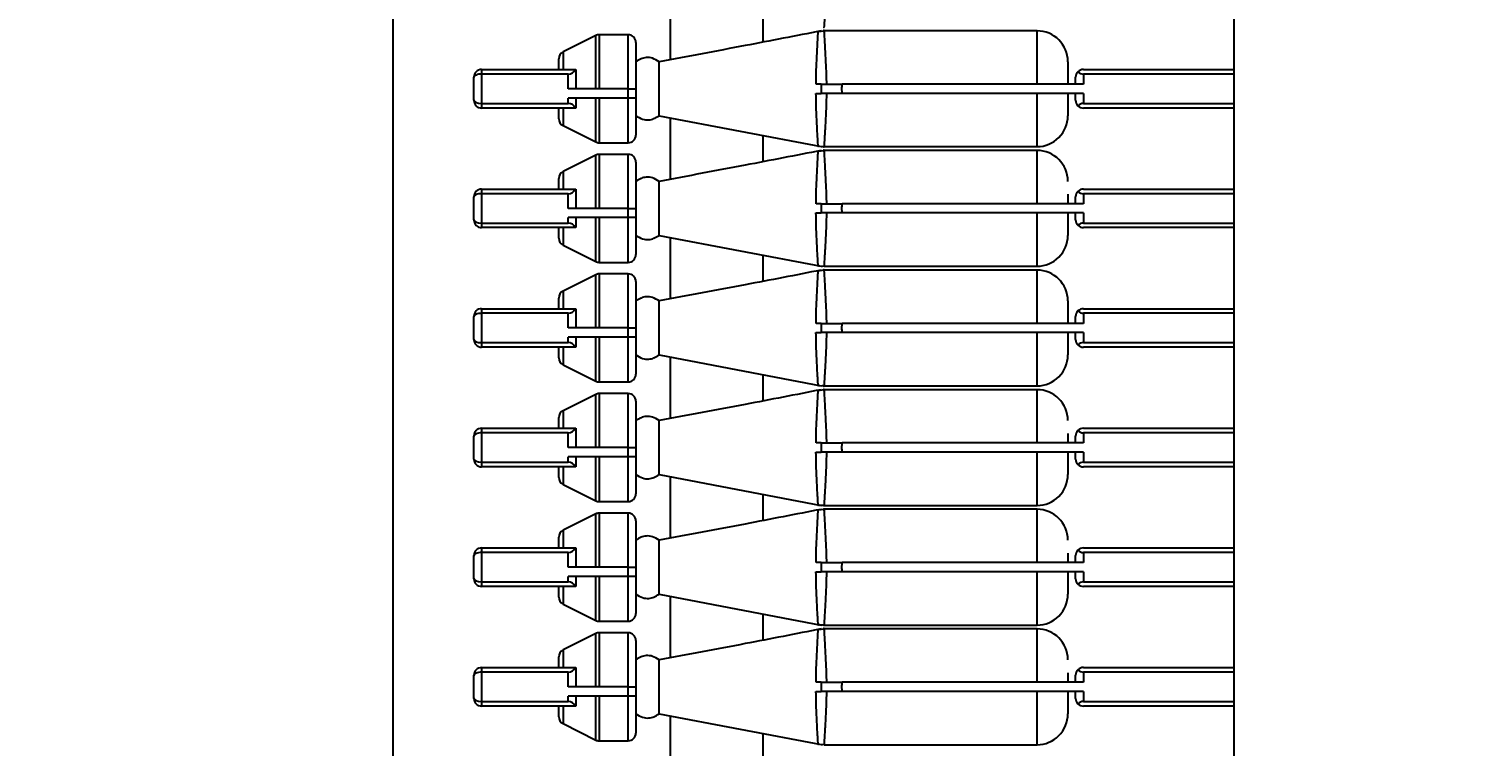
# Model space of a CAD drawing. Header units: millimetres. Extents: x 10 to 584, y 10 to 410.
# Drawn here: x 103.39 to 109.59, y 319.9 to 323 of the extents above; entities that cross this region are included whole.
import ezdxf

# ---------------------------------------------------------------- set-up
doc = ezdxf.new("R2010")
doc.units = ezdxf.units.MM
doc.layers.add('2', color=1, linetype='Continuous')
doc.styles.add('SLDTEXTSTYLE0', font='TXT', dxfattribs={"width": 0.7})
doc.dimstyles.new('SLDDIMSTYLE0', dxfattribs={"dimtxt": 3.5, "dimasz": 3.5, "dimexe": 0, "dimexo": 0.0625, "dimgap": 0.875, "dimtad": 1, "dimlfac": 15, "dimrnd": 1e-09, "dimzin": 12, "dimdsep": 46, "dimtxsty": 'SLDTEXTSTYLE0', "dimsah": 1, "dimcen": 0.09, "dimadec": 0, "dimazin": 3, "dimtfac": 1, "dimtofl": 0, "dimtmove": 0, "dimatfit": 3, "dimfxl": 0, "dimfrac": 2, "dimtolj": 1, "dimtzin": 12, "dimarcsym": 0})

# ---------------------------------------------------------------- blocks, each defined once
blk = doc.blocks.new('_D')
at = {"layer": '2', "color": 1}
for p, q in [((167.5018, 346.7783), (43.5018, 346.7783)), ((44.5018, 346.7783), (44.5018, 225.845)), ((181.5762, 225.845), (43.5018, 225.845))]:
    blk.add_line(p, q, dxfattribs=at)
for points in [[(44.5018, 346.7783), (43.9634, 343.2783), (45.0403, 343.2783)], [(44.5018, 225.845), (45.0403, 229.345), (43.9634, 229.345)]]:
    blk.add_solid(points, dxfattribs=at)
at = {"layer": '2', "color": 1, "insert": (39.9901, 278.6627), "char_height": 3.5, "attachment_point": 1, "rotation": 90, "style": 'SLDTEXTSTYLE0'}
blk.add_mtext('1814', dxfattribs=at)

msp = doc.modelspace()

# ---------------------------------------------------------------- linework, layer by layer
at = {"color": 7, "linetype": 'Continuous', "lineweight": 25}
for p, q in [((104.96849, 325.84409), (104.96849, 315.84498)), ((108.60183, 325.84409), (108.60183, 315.84498)), ((106.16849, 322.87101), (106.16849, 323.13547)), ((106.56849, 322.94643), (106.56849, 323.05937)), ((105.84479, 322.97479), (105.70359, 322.90419)), ((105.98516, 322.97831), (105.85969, 322.97831)), ((106.80585, 322.99047), (106.80594, 322.99247)), ((106.83141, 322.994), (106.80619, 322.99059)), ((107.75183, 322.99498), (106.83128, 322.99498)), ((106.01849, 322.94498), (106.01849, 322.74498)), ((105.68516, 322.82831), (105.68516, 322.87438)), ((105.31849, 322.79451), (105.31849, 322.79498)), ((105.31849, 322.69545), (105.31849, 322.79451)), ((105.35183, 322.82831), (105.35183, 322.80831)), ((105.35183, 322.82831), (105.7568, 322.82831)), ((105.35183, 322.80831), (105.35183, 322.68165)), ((105.72625, 322.80831), (105.35183, 322.80831)), ((105.72625, 322.74498), (105.72625, 322.80831)), ((105.7568, 322.82831), (105.75934, 322.82831)), ((105.75934, 322.82831), (105.75958, 322.82811)), ((105.75958, 322.82811), (105.75958, 322.74498)), ((107.91849, 322.76498), (107.91849, 322.79498)), ((107.95183, 322.82831), (108.60183, 322.82831)), ((108.60183, 322.80831), (107.95183, 322.80831)), ((107.95183, 322.80831), (107.95183, 322.76498)), ((105.98516, 322.74498), (105.72625, 322.74498)), ((105.98516, 322.70498), (105.98516, 322.74498)), ((105.98516, 322.74498), (106.01849, 322.74498)), ((106.01849, 322.74498), (106.01849, 322.70498)), ((106.79662, 322.72498), (106.81849, 322.72498)), ((106.81849, 322.76498), (106.79671, 322.76498)), ((106.81849, 322.76498), (106.81849, 322.72498)), ((107.95183, 322.76498), (106.90968, 322.76498)), ((107.95183, 322.72498), (106.90968, 322.72498)), ((107.91849, 322.69498), (107.91849, 322.72498)), ((107.95183, 322.72498), (107.95183, 322.68165)), ((105.31849, 322.69498), (105.31849, 322.69545)), ((105.35183, 322.68165), (105.35183, 322.66165)), ((105.35183, 322.68165), (105.72625, 322.68165)), ((105.7568, 322.66165), (105.35183, 322.66165)), ((105.68516, 322.61558), (105.68516, 322.66165)), ((105.72625, 322.68165), (105.72625, 322.70498)), ((105.98516, 322.70498), (105.72625, 322.70498)), ((105.75934, 322.66165), (105.7568, 322.66165)), ((105.75958, 322.66185), (105.75934, 322.66165)), ((105.75958, 322.70498), (105.75958, 322.66185)), ((106.01849, 322.70498), (105.98516, 322.70498)), ((106.01849, 322.70498), (106.01849, 322.54498)), ((107.95183, 322.68165), (108.60183, 322.68165)), ((108.60183, 322.66165), (107.95183, 322.66165)), ((105.70359, 322.58577), (105.84479, 322.51517)), ((106.11849, 322.62832), (106.81849, 322.49514)), ((106.16849, 322.35435), (106.16849, 322.6188)), ((106.56849, 322.42977), (106.56849, 322.5427)), ((105.85969, 322.51165), (105.98516, 322.51165)), ((105.98516, 322.46165), (105.85969, 322.46165)), ((106.80585, 322.49941), (106.80594, 322.49749)), ((106.80585, 322.4738), (106.80594, 322.4758)), ((106.83141, 322.47733), (106.80619, 322.47392)), ((106.83128, 322.49498), (107.75183, 322.49498)), ((107.75183, 322.47831), (106.83128, 322.47831)), ((105.84479, 322.45813), (105.70359, 322.38753)), ((106.01849, 322.42831), (106.01849, 322.22831)), ((105.68516, 322.31165), (105.68516, 322.35771)), ((105.31849, 322.27784), (105.31849, 322.27831)), ((105.31849, 322.17879), (105.31849, 322.27784)), ((105.35183, 322.31165), (105.35183, 322.29165)), ((105.35183, 322.31165), (105.7568, 322.31165)), ((105.35183, 322.29165), (105.35183, 322.16498)), ((105.72625, 322.29165), (105.35183, 322.29165)), ((105.72625, 322.22831), (105.72625, 322.29165)), ((105.7568, 322.31165), (105.75934, 322.31165)), ((105.75934, 322.31165), (105.75958, 322.31145)), ((105.75958, 322.31145), (105.75958, 322.22831)), ((107.91849, 322.24831), (107.91849, 322.27831)), ((107.95183, 322.31165), (108.60183, 322.31165)), ((107.95183, 322.29165), (107.95183, 322.24831)), ((108.60183, 322.29165), (107.95183, 322.29165)), ((105.98516, 322.22831), (105.72625, 322.22831)), ((105.98516, 322.18831), (105.98516, 322.22831)), ((105.98516, 322.22831), (106.01849, 322.22831)), ((106.01849, 322.22831), (106.01849, 322.18831)), ((106.81849, 322.24831), (106.79671, 322.24831)), ((106.81849, 322.24831), (106.81849, 322.20831)), ((107.95183, 322.24831), (106.90968, 322.24831)), ((105.31849, 322.17831), (105.31849, 322.17879)), ((105.35183, 322.16498), (105.72625, 322.16498)), ((105.35183, 322.16498), (105.35183, 322.14498)), ((105.98516, 322.18831), (105.72625, 322.18831)), ((105.72625, 322.16498), (105.72625, 322.18831)), ((105.75958, 322.18831), (105.75958, 322.14518)), ((106.01849, 322.18831), (105.98516, 322.18831)), ((106.01849, 322.18831), (106.01849, 322.02831)), ((106.79662, 322.20831), (106.81849, 322.20831)), ((107.95183, 322.20831), (106.90968, 322.20831)), ((107.91849, 322.17831), (107.91849, 322.20831)), ((107.95183, 322.20831), (107.95183, 322.16498)), ((107.95183, 322.16498), (108.60183, 322.16498)), ((105.7568, 322.14498), (105.35183, 322.14498)), ((105.68516, 322.09892), (105.68516, 322.14498)), ((105.75934, 322.14498), (105.7568, 322.14498)), ((105.75958, 322.14518), (105.75934, 322.14498)), ((106.11849, 322.11165), (106.81849, 321.97847)), ((106.16849, 321.83768), (106.16849, 322.10214)), ((108.60183, 322.14498), (107.95183, 322.14498)), ((105.70359, 322.0691), (105.84479, 321.9985)), ((105.85969, 321.99498), (105.98516, 321.99498)), ((106.56849, 321.9131), (106.56849, 322.02604)), ((106.80585, 321.98275), (106.80594, 321.98082)), ((106.83128, 321.97831), (107.75183, 321.97831)), ((105.84479, 321.94146), (105.70359, 321.87086)), ((105.98516, 321.94498), (105.85969, 321.94498)), ((106.01849, 321.91165), (106.01849, 321.71165)), ((106.80585, 321.95713), (106.80594, 321.95913)), ((106.83141, 321.96067), (106.80619, 321.95726)), ((107.75183, 321.96165), (106.83128, 321.96165)), ((105.35183, 321.79498), (105.35183, 321.77498)), ((105.35183, 321.79498), (105.7568, 321.79498)), ((105.68516, 321.79498), (105.68516, 321.84105)), ((105.7568, 321.79498), (105.75934, 321.79498)), ((105.75934, 321.79498), (105.75958, 321.79478)), ((105.75958, 321.79478), (105.75958, 321.71165)), ((107.95183, 321.79498), (108.60183, 321.79498)), ((105.31849, 321.76117), (105.31849, 321.76165)), ((105.31849, 321.66212), (105.31849, 321.76117)), ((105.35183, 321.77498), (105.35183, 321.64831)), ((105.72625, 321.77498), (105.35183, 321.77498)), ((105.72625, 321.71165), (105.72625, 321.77498)), ((106.81849, 321.73165), (106.79671, 321.73165)), ((106.81849, 321.73165), (106.81849, 321.69165)), ((107.95183, 321.73165), (106.90968, 321.73165)), ((107.91849, 321.73165), (107.91849, 321.76165)), ((107.95183, 321.77498), (107.95183, 321.73165)), ((108.60183, 321.77498), (107.95183, 321.77498)), ((105.31849, 321.66165), (105.31849, 321.66212)), ((105.98516, 321.71165), (105.72625, 321.71165)), ((105.98516, 321.67165), (105.72625, 321.67165)), ((105.72625, 321.64831), (105.72625, 321.67165)), ((105.75958, 321.67165), (105.75958, 321.62852)), ((105.98516, 321.67165), (105.98516, 321.71165)), ((105.98516, 321.71165), (106.01849, 321.71165)), ((106.01849, 321.67165), (105.98516, 321.67165)), ((106.01849, 321.71165), (106.01849, 321.67165)), ((106.01849, 321.67165), (106.01849, 321.51165)), ((106.79662, 321.69165), (106.81849, 321.69165)), ((107.95183, 321.69165), (106.90968, 321.69165)), ((107.91849, 321.66165), (107.91849, 321.69165)), ((107.95183, 321.69165), (107.95183, 321.64831)), ((105.35183, 321.64831), (105.72625, 321.64831)), ((105.35183, 321.64831), (105.35183, 321.62831)), ((105.7568, 321.62831), (105.35183, 321.62831)), ((105.68516, 321.58225), (105.68516, 321.62831)), ((105.75934, 321.62831), (105.7568, 321.62831)), ((105.75958, 321.62852), (105.75934, 321.62831)), ((106.11849, 321.59498), (106.81849, 321.46181)), ((107.95183, 321.64831), (108.60183, 321.64831)), ((108.60183, 321.62831), (107.95183, 321.62831)), ((105.70359, 321.55243), (105.84479, 321.48183)), ((106.16849, 321.32101), (106.16849, 321.58547)), ((105.85969, 321.47831), (105.98516, 321.47831)), ((106.56849, 321.39643), (106.56849, 321.50937)), ((105.84479, 321.42479), (105.70359, 321.35419)), ((105.98516, 321.42831), (105.85969, 321.42831)), ((106.80585, 321.46608), (106.80594, 321.46415)), ((106.80585, 321.44047), (106.80594, 321.44247)), ((106.83141, 321.444), (106.80619, 321.44059)), ((106.83128, 321.46165), (107.75183, 321.46165)), ((107.75183, 321.44498), (106.83128, 321.44498)), ((106.01849, 321.39498), (106.01849, 321.19498)), ((105.68516, 321.27831), (105.68516, 321.32438)), ((105.31849, 321.24451), (105.31849, 321.24498)), ((105.31849, 321.14545), (105.31849, 321.24451)), ((105.35183, 321.27831), (105.35183, 321.25831)), ((105.35183, 321.27831), (105.7568, 321.27831)), ((105.35183, 321.25831), (105.35183, 321.13165)), ((105.72625, 321.25831), (105.35183, 321.25831)), ((105.72625, 321.19498), (105.72625, 321.25831)), ((105.7568, 321.27831), (105.75934, 321.27831)), ((105.75934, 321.27831), (105.75958, 321.27811)), ((105.75958, 321.27811), (105.75958, 321.19498)), ((107.91849, 321.21498), (107.91849, 321.24498)), ((107.95183, 321.27831), (108.60183, 321.27831)), ((108.60183, 321.25831), (107.95183, 321.25831)), ((107.95183, 321.25831), (107.95183, 321.21498)), ((105.98516, 321.19498), (105.72625, 321.19498)), ((105.98516, 321.15498), (105.98516, 321.19498)), ((105.98516, 321.19498), (106.01849, 321.19498)), ((106.01849, 321.19498), (106.01849, 321.15498)), ((106.79662, 321.17498), (106.81849, 321.17498)), ((106.81849, 321.21498), (106.79671, 321.21498)), ((106.81849, 321.21498), (106.81849, 321.17498)), ((107.95183, 321.21498), (106.90968, 321.21498)), ((107.95183, 321.17498), (106.90968, 321.17498)), ((107.91849, 321.14498), (107.91849, 321.17498)), ((107.95183, 321.17498), (107.95183, 321.13165)), ((105.31849, 321.14498), (105.31849, 321.14545)), ((105.35183, 321.13165), (105.35183, 321.11165)), ((105.35183, 321.13165), (105.72625, 321.13165)), ((105.7568, 321.11165), (105.35183, 321.11165)), ((105.68516, 321.06558), (105.68516, 321.11165)), ((105.72625, 321.13165), (105.72625, 321.15498)), ((105.98516, 321.15498), (105.72625, 321.15498)), ((105.75934, 321.11165), (105.7568, 321.11165)), ((105.75958, 321.11185), (105.75934, 321.11165)), ((105.75958, 321.15498), (105.75958, 321.11185)), ((106.01849, 321.15498), (105.98516, 321.15498)), ((106.01849, 321.15498), (106.01849, 320.99498)), ((107.95183, 321.13165), (108.60183, 321.13165)), ((108.60183, 321.11165), (107.95183, 321.11165)), ((106.11849, 321.07832), (106.81849, 320.94514)), ((106.16849, 320.80435), (106.16849, 321.0688)), ((105.70359, 321.03577), (105.84479, 320.96517)), ((106.56849, 320.87977), (106.56849, 320.9927)), ((105.85969, 320.96165), (105.98516, 320.96165)), ((106.80585, 320.94941), (106.80594, 320.94749)), ((106.80585, 320.9238), (106.80594, 320.9258)), ((106.83141, 320.92733), (106.80619, 320.92392)), ((106.83128, 320.94498), (107.75183, 320.94498)), ((107.75183, 320.92831), (106.83128, 320.92831)), ((105.84479, 320.90813), (105.70359, 320.83753)), ((105.98516, 320.91165), (105.85969, 320.91165)), ((106.01849, 320.87831), (106.01849, 320.67831)), ((105.68516, 320.76165), (105.68516, 320.80771)), ((105.31849, 320.72784), (105.31849, 320.72831)), ((105.31849, 320.62879), (105.31849, 320.72784)), ((105.35183, 320.76165), (105.35183, 320.74165)), ((105.35183, 320.76165), (105.7568, 320.76165)), ((105.35183, 320.74165), (105.35183, 320.61498)), ((105.72625, 320.74165), (105.35183, 320.74165)), ((105.72625, 320.67831), (105.72625, 320.74165)), ((105.7568, 320.76165), (105.75934, 320.76165)), ((105.75934, 320.76165), (105.75958, 320.76145)), ((105.75958, 320.76145), (105.75958, 320.67831)), ((107.91849, 320.69831), (107.91849, 320.72831)), ((107.95183, 320.76165), (108.60183, 320.76165)), ((107.95183, 320.74165), (107.95183, 320.69831)), ((108.60183, 320.74165), (107.95183, 320.74165)), ((105.98516, 320.67831), (105.72625, 320.67831)), ((105.98516, 320.63831), (105.98516, 320.67831)), ((105.98516, 320.67831), (106.01849, 320.67831)), ((106.01849, 320.67831), (106.01849, 320.63831)), ((106.81849, 320.69831), (106.79671, 320.69831)), ((106.81849, 320.69831), (106.81849, 320.65831)), ((107.95183, 320.69831), (106.90968, 320.69831)), ((105.31849, 320.62831), (105.31849, 320.62879)), ((105.35183, 320.61498), (105.72625, 320.61498)), ((105.35183, 320.61498), (105.35183, 320.59498)), ((105.72625, 320.61498), (105.72625, 320.63831)), ((105.98516, 320.63831), (105.72625, 320.63831)), ((105.75958, 320.63831), (105.75958, 320.59518)), ((106.01849, 320.63831), (105.98516, 320.63831)), ((106.01849, 320.63831), (106.01849, 320.47831)), ((106.79662, 320.65831), (106.81849, 320.65831)), ((107.95183, 320.65831), (106.90968, 320.65831)), ((107.91849, 320.62831), (107.91849, 320.65831)), ((107.95183, 320.65831), (107.95183, 320.61498)), ((107.95183, 320.61498), (108.60183, 320.61498)), ((105.7568, 320.59498), (105.35183, 320.59498)), ((105.68516, 320.54892), (105.68516, 320.59498)), ((105.75934, 320.59498), (105.7568, 320.59498)), ((105.75958, 320.59518), (105.75934, 320.59498)), ((106.11849, 320.56165), (106.81849, 320.42847)), ((106.16849, 320.28768), (106.16849, 320.55214)), ((108.60183, 320.59498), (107.95183, 320.59498)), ((105.70359, 320.5191), (105.84479, 320.4485)), ((105.85969, 320.44498), (105.98516, 320.44498)), ((106.56849, 320.3631), (106.56849, 320.47604)), ((106.80585, 320.43275), (106.80594, 320.43082)), ((106.83128, 320.42831), (107.75183, 320.42831)), ((105.84479, 320.39146), (105.70359, 320.32086)), ((105.98516, 320.39498), (105.85969, 320.39498)), ((106.01849, 320.36165), (106.01849, 320.16165)), ((106.80585, 320.40713), (106.80594, 320.40913)), ((106.83141, 320.41067), (106.80619, 320.40726)), ((107.75183, 320.41165), (106.83128, 320.41165)), ((105.35183, 320.24498), (105.35183, 320.22498)), ((105.35183, 320.24498), (105.7568, 320.24498)), ((105.68516, 320.24498), (105.68516, 320.29105)), ((105.7568, 320.24498), (105.75934, 320.24498)), ((105.75934, 320.24498), (105.75958, 320.24478)), ((105.75958, 320.24478), (105.75958, 320.16165)), ((107.95183, 320.24498), (108.60183, 320.24498)), ((105.31849, 320.21117), (105.31849, 320.21165)), ((105.31849, 320.11212), (105.31849, 320.21117)), ((105.35183, 320.22498), (105.35183, 320.09831)), ((105.72625, 320.22498), (105.35183, 320.22498)), ((105.72625, 320.16165), (105.72625, 320.22498)), ((106.81849, 320.18165), (106.79671, 320.18165)), ((106.81849, 320.18165), (106.81849, 320.14165)), ((107.95183, 320.18165), (106.90968, 320.18165)), ((107.91849, 320.18165), (107.91849, 320.21165)), ((108.60183, 320.22498), (107.95183, 320.22498)), ((107.95183, 320.22498), (107.95183, 320.18165)), ((105.31849, 320.11165), (105.31849, 320.11212)), ((105.98516, 320.16165), (105.72625, 320.16165)), ((105.98516, 320.12165), (105.72625, 320.12165)), ((105.72625, 320.09831), (105.72625, 320.12165)), ((105.75958, 320.12165), (105.75958, 320.07852)), ((105.98516, 320.12165), (105.98516, 320.16165)), ((105.98516, 320.16165), (106.01849, 320.16165)), ((106.01849, 320.12165), (105.98516, 320.12165)), ((106.01849, 320.16165), (106.01849, 320.12165)), ((106.01849, 320.12165), (106.01849, 319.96165)), ((106.79662, 320.14165), (106.81849, 320.14165)), ((107.95183, 320.14165), (106.90968, 320.14165)), ((107.91849, 320.11165), (107.91849, 320.14165)), ((107.95183, 320.14165), (107.95183, 320.09831)), ((105.35183, 320.09831), (105.72625, 320.09831)), ((105.35183, 320.09831), (105.35183, 320.07831)), ((105.7568, 320.07831), (105.35183, 320.07831)), ((105.68516, 320.03225), (105.68516, 320.07831)), ((105.75934, 320.07831), (105.7568, 320.07831)), ((105.75958, 320.07852), (105.75934, 320.07831)), ((107.95183, 320.09831), (108.60183, 320.09831)), ((108.60183, 320.07831), (107.95183, 320.07831)), ((105.70359, 320.00243), (105.84479, 319.93183)), ((106.11849, 320.04498), (106.81849, 319.91181)), ((106.16849, 319.77101), (106.16849, 320.03547)), ((105.85969, 319.92831), (105.98516, 319.92831)), ((106.56849, 319.84643), (106.56849, 319.95937)), ((106.80585, 319.91608), (106.80594, 319.91415)), ((106.83128, 319.91165), (107.75183, 319.91165))]:
    msp.add_line(p, q, dxfattribs=at)
at = {"color": 59, "linetype": 'Continuous', "lineweight": 25}
for p, q in [((105.84479, 322.74498), (105.84479, 322.97479)), ((105.85969, 322.97831), (105.85969, 322.74498)), ((105.98516, 322.74498), (105.98516, 322.97831)), ((105.70359, 322.90419), (105.70359, 322.82831)), ((105.70359, 322.66165), (105.70359, 322.58577)), ((105.84479, 322.51517), (105.84479, 322.70498)), ((105.85969, 322.70498), (105.85969, 322.51165)), ((105.98516, 322.51165), (105.98516, 322.70498)), ((105.85969, 322.46165), (105.85969, 322.22831)), ((105.98516, 322.22831), (105.98516, 322.46165)), ((105.84479, 322.22831), (105.84479, 322.45813)), ((105.70359, 322.38753), (105.70359, 322.31165)), ((105.84479, 321.9985), (105.84479, 322.18831)), ((105.85969, 322.18831), (105.85969, 321.99498)), ((105.98516, 321.99498), (105.98516, 322.18831)), ((105.70359, 322.14498), (105.70359, 322.0691)), ((105.84479, 321.71165), (105.84479, 321.94146)), ((105.85969, 321.94498), (105.85969, 321.71165)), ((105.98516, 321.71165), (105.98516, 321.94498)), ((105.70359, 321.87086), (105.70359, 321.79498)), ((105.84479, 321.48183), (105.84479, 321.67165)), ((105.85969, 321.67165), (105.85969, 321.47831)), ((105.98516, 321.47831), (105.98516, 321.67165)), ((105.70359, 321.62831), (105.70359, 321.55243)), ((105.84479, 321.19498), (105.84479, 321.42479)), ((105.85969, 321.42831), (105.85969, 321.19498)), ((105.98516, 321.19498), (105.98516, 321.42831)), ((105.70359, 321.35419), (105.70359, 321.27831)), ((105.70359, 321.11165), (105.70359, 321.03577)), ((105.84479, 320.96517), (105.84479, 321.15498)), ((105.85969, 321.15498), (105.85969, 320.96165)), ((105.98516, 320.96165), (105.98516, 321.15498)), ((105.84479, 320.67831), (105.84479, 320.90813)), ((105.85969, 320.91165), (105.85969, 320.67831)), ((105.98516, 320.67831), (105.98516, 320.91165)), ((105.70359, 320.83753), (105.70359, 320.76165)), ((105.84479, 320.4485), (105.84479, 320.63831)), ((105.85969, 320.63831), (105.85969, 320.44498)), ((105.98516, 320.44498), (105.98516, 320.63831)), ((105.70359, 320.59498), (105.70359, 320.5191)), ((105.84479, 320.16165), (105.84479, 320.39146)), ((105.85969, 320.39498), (105.85969, 320.16165)), ((105.98516, 320.16165), (105.98516, 320.39498)), ((105.70359, 320.32086), (105.70359, 320.24498)), ((105.84479, 319.93183), (105.84479, 320.12165)), ((105.85969, 320.12165), (105.85969, 319.92831)), ((105.98516, 319.92831), (105.98516, 320.12165)), ((105.70359, 320.07831), (105.70359, 320.00243))]:
    msp.add_line(p, q, dxfattribs=at)
at = {"color": 7, "linetype": 'Continuous', "lineweight": 25}
for centre, radius, start, end in [((105.85969, 322.94498), 0.03333, 90, 116.565051), ((105.98516, 322.94498), 0.03333, 0, 90), ((107.75183, 322.86165), 0.13333, 0, 89.982121), ((105.71849, 322.87438), 0.03333, 116.565051, 180), ((105.35183, 322.79498), 0.03333, 90, 180), ((105.72625, 322.84165), 0.03333, 270, 336.421822), ((107.95183, 322.79498), 0.03333, 135.572996, 180), ((107.95183, 322.79498), 0.03333, 90, 135.572996), ((107.95183, 322.84165), 0.03333, 224.427004, 270), ((105.35183, 322.69498), 0.03333, 180, 270), ((105.72625, 322.64831), 0.03333, 23.578178, 90), ((107.95183, 322.69498), 0.03333, 180, 224.427004), ((107.95183, 322.64831), 0.03333, 90, 135.572996), ((107.95183, 322.69498), 0.03333, 224.427004, 270), ((105.71849, 322.61558), 0.03333, 180, 243.434949), ((107.75183, 322.62831), 0.13333, 269.982121, 0), ((105.98516, 322.54498), 0.03333, 270, 0), ((105.85969, 322.54498), 0.03333, 243.434949, 270), ((105.85969, 322.42831), 0.03333, 90, 116.565051), ((105.98516, 322.42831), 0.03333, 0, 90), ((107.75183, 322.34498), 0.13333, 0, 89.982121), ((105.71849, 322.35771), 0.03333, 116.565051, 180), ((105.35183, 322.27831), 0.03333, 90, 180), ((105.72625, 322.32498), 0.03333, 270, 336.421822), ((107.95183, 322.27831), 0.03333, 135.572996, 180), ((107.95183, 322.27831), 0.03333, 90, 135.572996), ((107.95183, 322.32498), 0.03333, 224.427004, 270), ((105.35183, 322.17831), 0.03333, 180, 270), ((105.72625, 322.13165), 0.03333, 23.578178, 90), ((107.95183, 322.17831), 0.03333, 180, 224.427004), ((107.95183, 322.13165), 0.03333, 90, 135.572996), ((107.95183, 322.17831), 0.03333, 224.427004, 270), ((105.71849, 322.09892), 0.03333, 180, 243.434949), ((107.75183, 322.11165), 0.13333, 269.982121, 0), ((105.98516, 322.02831), 0.03333, 270, 0), ((105.85969, 322.02831), 0.03333, 243.434949, 270), ((105.85969, 321.91165), 0.03333, 90, 116.565051), ((105.98516, 321.91165), 0.03333, 0, 90), ((107.75183, 321.82831), 0.13333, 0, 89.982121), ((105.71849, 321.84105), 0.03333, 116.565051, 180), ((105.35183, 321.76165), 0.03333, 90, 180), ((105.72625, 321.80831), 0.03333, 270, 336.421822), ((107.95183, 321.76165), 0.03333, 135.572996, 180), ((107.95183, 321.76165), 0.03333, 90, 135.572996), ((107.95183, 321.80831), 0.03333, 224.427004, 270), ((105.35183, 321.66165), 0.03333, 180, 270), ((107.95183, 321.66165), 0.03333, 180, 224.427004), ((105.72625, 321.61498), 0.03333, 23.578178, 90), ((107.75183, 321.59498), 0.13333, 269.982121, 0), ((107.95183, 321.61498), 0.03333, 90, 135.572996), ((107.95183, 321.66165), 0.03333, 224.427004, 270), ((105.71849, 321.58225), 0.03333, 180, 243.434949), ((105.85969, 321.51165), 0.03333, 243.434949, 270), ((105.98516, 321.51165), 0.03333, 270, 0), ((105.85969, 321.39498), 0.03333, 90, 116.565051), ((105.98516, 321.39498), 0.03333, 0, 90), ((107.75183, 321.31165), 0.13333, 0, 89.982121), ((105.71849, 321.32438), 0.03333, 116.565051, 180), ((105.35183, 321.24498), 0.03333, 90, 180), ((105.72625, 321.29165), 0.03333, 270, 336.421822), ((107.95183, 321.24498), 0.03333, 135.572996, 180), ((107.95183, 321.24498), 0.03333, 90, 135.572996), ((107.95183, 321.29165), 0.03333, 224.427004, 270), ((105.35183, 321.14498), 0.03333, 180, 270), ((105.72625, 321.09831), 0.03333, 23.578178, 90), ((107.95183, 321.14498), 0.03333, 180, 224.427004), ((107.95183, 321.09831), 0.03333, 90, 135.572996), ((107.95183, 321.14498), 0.03333, 224.427004, 270), ((105.71849, 321.06558), 0.03333, 180, 243.434949), ((107.75183, 321.07831), 0.13333, 269.982121, 0), ((105.98516, 320.99498), 0.03333, 270, 0), ((105.85969, 320.99498), 0.03333, 243.434949, 270), ((107.75183, 320.79498), 0.13333, 0, 89.982121), ((105.85969, 320.87831), 0.03333, 90, 116.565051), ((105.98516, 320.87831), 0.03333, 0, 90), ((105.71849, 320.80771), 0.03333, 116.565051, 180), ((105.35183, 320.72831), 0.03333, 90, 180), ((105.72625, 320.77498), 0.03333, 270, 336.421822), ((107.95183, 320.72831), 0.03333, 135.572996, 180), ((107.95183, 320.72831), 0.03333, 90, 135.572996), ((107.95183, 320.77498), 0.03333, 224.427004, 270), ((105.35183, 320.62831), 0.03333, 180, 270), ((105.72625, 320.58165), 0.03333, 23.578178, 90), ((107.95183, 320.62831), 0.03333, 180, 224.427004), ((107.95183, 320.58165), 0.03333, 90, 135.572996), ((107.95183, 320.62831), 0.03333, 224.427004, 270), ((105.71849, 320.54892), 0.03333, 180, 243.434949), ((107.75183, 320.56165), 0.13333, 269.982121, 0), ((105.85969, 320.47831), 0.03333, 243.434949, 270), ((105.98516, 320.47831), 0.03333, 270, 0), ((105.85969, 320.36165), 0.03333, 90, 116.565051), ((105.98516, 320.36165), 0.03333, 0, 90), ((107.75183, 320.27831), 0.13333, 0, 89.982121), ((105.71849, 320.29105), 0.03333, 116.565051, 180), ((105.35183, 320.21165), 0.03333, 90, 180), ((105.72625, 320.25831), 0.03333, 270, 336.421822), ((107.95183, 320.21165), 0.03333, 135.572996, 180), ((107.95183, 320.21165), 0.03333, 90, 135.572996), ((107.95183, 320.25831), 0.03333, 224.427004, 270), ((105.35183, 320.11165), 0.03333, 180, 270), ((107.95183, 320.11165), 0.03333, 180, 224.427004), ((105.72625, 320.06498), 0.03333, 23.578178, 90), ((107.95183, 320.06498), 0.03333, 90, 135.572996), ((107.95183, 320.11165), 0.03333, 224.427004, 270), ((105.71849, 320.03225), 0.03333, 180, 243.434949), ((107.75183, 320.04498), 0.13333, 269.982121, 0), ((105.85969, 319.96165), 0.03333, 243.434949, 270), ((105.98516, 319.96165), 0.03333, 270, 0)]:
    msp.add_arc(centre, radius, start, end, dxfattribs=at)
for centre, start_param, end_param in [((105.35183, 322.79451), 1.5707963, 3.1415927), ((105.35183, 322.69545), 3.1415927, 4.712389), ((105.35183, 322.27784), 1.5707963, 3.1415927), ((105.35183, 322.17879), 3.1415927, 4.712389), ((105.35183, 321.76117), 1.5707963, 3.1415927), ((105.35183, 321.66212), 3.1415927, 4.712389), ((105.35183, 321.24451), 1.5707963, 3.1415927), ((105.35183, 321.14545), 3.1415927, 4.712389), ((105.35183, 320.72784), 1.5707963, 3.1415927), ((105.35183, 320.62879), 3.1415927, 4.712389), ((105.35183, 320.21117), 1.5707963, 3.1415927), ((105.35183, 320.11212), 3.1415927, 4.712389)]:
    msp.add_ellipse(centre, major_axis=(0.03333, 0), ratio=0.4142136, start_param=start_param, end_param=end_param, dxfattribs=at)
at = {"color": 59, "linetype": 'Continuous', "lineweight": 25}
for points, knots in [([(106.84175, 323.24165), (106.84174, 323.24109), (106.84161, 323.22182), (106.84084, 323.18706), (106.83818, 323.12556), (106.83526, 323.07572), (106.83238, 323.02694), (106.83087, 323.00241), (106.83128, 323.01167), (106.83128, 323.01169)], [0, 0, 0, 0, 0.00363148, 0.12467002, 0.22866573, 0.46777964, 0.61457683, 0.99946951, 1, 1, 1, 1]), ([(106.79671, 322.76498), (106.79687, 322.77602), (106.79733, 322.80746), (106.79945, 322.86129), (106.80266, 322.92375), (106.80547, 322.97839), (106.80572, 322.98616), (106.80585, 322.99047)], [0, 0, 0, 0, 0.0752232, 0.2142029, 0.3999609, 0.6678796, 1, 1, 1, 1]), ([(106.83128, 322.99498), (106.83128, 322.99498), (106.83068, 323.00428), (106.83153, 322.98718), (106.83238, 322.97008)], [0, 0, 0, 0, 0.0001642, 1, 1, 1, 1]), ([(106.83128, 322.99498), (106.83128, 322.99498), (106.83068, 323.00428), (106.83192, 322.97789), (106.83461, 322.92867), (106.8381, 322.86713), (106.84072, 322.81245), (106.84137, 322.77834), (106.84162, 322.76498)], [0, 0, 0, 0, 0.0000568, 0.3457315, 0.6012125, 0.7779294, 0.912991, 1, 1, 1, 1]), ([(106.83128, 322.99498), (106.83128, 322.99498), (106.83068, 323.00428), (106.83153, 322.98718), (106.83238, 322.97008)], [0, 0, 0, 0, 0.0001642, 1, 1, 1, 1]), ([(106.83128, 322.99495), (106.83128, 322.99496), (106.83068, 323.00428), (106.83153, 322.98717), (106.83238, 322.97008)], [0, 0, 0, 0, 0.00122336, 1, 1, 1, 1]), ([(107.75183, 322.76498), (107.75183, 322.78006), (107.75183, 322.81622), (107.75183, 322.87277), (107.75183, 322.93359), (107.75183, 322.98419), (107.75183, 322.99118), (107.75183, 322.99498)], [0, 0, 0, 0, 0.0982685, 0.2356394, 0.4182639, 0.6841567, 1, 1, 1, 1]), ([(106.80594, 322.49749), (106.80594, 322.49746), (106.80634, 322.48799), (106.80487, 322.51319), (106.80212, 322.5634), (106.79944, 322.61479), (106.79719, 322.67582), (106.79681, 322.70822), (106.79662, 322.72498)], [0, 0, 0, 0, 0.0010478, 0.3924238, 0.5418725, 0.7850634, 0.8888566, 1, 1, 1, 1]), ([(106.84175, 322.72498), (106.84174, 322.72442), (106.84161, 322.70515), (106.84084, 322.67039), (106.83818, 322.60889), (106.83526, 322.55905), (106.83238, 322.51028), (106.83087, 322.48574), (106.83128, 322.49501), (106.83128, 322.49502)], [0, 0, 0, 0, 0.0036315, 0.12467, 0.2286657, 0.4677796, 0.6145768, 0.9994695, 1, 1, 1, 1]), ([(107.75183, 322.49498), (107.75183, 322.50023), (107.75183, 322.50795), (107.75183, 322.56131), (107.75183, 322.61321), (107.75183, 322.67264), (107.75183, 322.70683), (107.75183, 322.72498)], [0, 0, 0, 0, 0.3773035, 0.5553663, 0.7769376, 0.8815574, 1, 1, 1, 1]), ([(106.79671, 322.24831), (106.79687, 322.25935), (106.79733, 322.29079), (106.79945, 322.34462), (106.80266, 322.40708), (106.80547, 322.46172), (106.80572, 322.4695), (106.80585, 322.4738)], [0, 0, 0, 0, 0.0752232, 0.2142029, 0.3999609, 0.6678796, 1, 1, 1, 1]), ([(106.83128, 322.47831), (106.83128, 322.47831), (106.83068, 322.48761), (106.83192, 322.46123), (106.83461, 322.412), (106.8381, 322.35046), (106.84072, 322.29578), (106.84137, 322.26168), (106.84162, 322.24831)], [0, 0, 0, 0, 0.0000568, 0.3457315, 0.6012125, 0.7779294, 0.912991, 1, 1, 1, 1]), ([(106.83128, 322.47831), (106.83128, 322.47831), (106.83068, 322.48761), (106.83153, 322.47051), (106.83238, 322.45341)], [0, 0, 0, 0, 0.0001642, 1, 1, 1, 1]), ([(106.83128, 322.47828), (106.83128, 322.47829), (106.83068, 322.48761), (106.83153, 322.4705), (106.83238, 322.45341)], [0, 0, 0, 0, 0.00122336, 1, 1, 1, 1]), ([(107.75183, 322.24831), (107.75183, 322.26339), (107.75183, 322.29955), (107.75183, 322.35611), (107.75183, 322.41692), (107.75183, 322.46753), (107.75183, 322.47452), (107.75183, 322.47831)], [0, 0, 0, 0, 0.09826854, 0.23563942, 0.41826385, 0.68415667, 1, 1, 1, 1]), ([(106.80594, 321.98082), (106.80594, 321.98079), (106.80634, 321.97132), (106.80487, 321.99653), (106.80212, 322.04673), (106.79944, 322.09813), (106.79719, 322.15915), (106.79681, 322.19156), (106.79662, 322.20831)], [0, 0, 0, 0, 0.0010478, 0.3924238, 0.5418725, 0.7850634, 0.8888566, 1, 1, 1, 1]), ([(106.84175, 322.20831), (106.84174, 322.20775), (106.84161, 322.18849), (106.84084, 322.15375), (106.83818, 322.09214), (106.8353, 322.04307), (106.83225, 321.99119), (106.83169, 321.98372), (106.83128, 321.97832)], [0, 0, 0, 0, 0.0036336, 0.1247433, 0.2288001, 0.4680545, 0.614938, 1, 1, 1, 1]), ([(107.75183, 321.97831), (107.75183, 321.98356), (107.75183, 321.99128), (107.75183, 322.04464), (107.75183, 322.09654), (107.75183, 322.15597), (107.75183, 322.19016), (107.75183, 322.20831)], [0, 0, 0, 0, 0.3773035, 0.5553663, 0.7769376, 0.8815574, 1, 1, 1, 1]), ([(106.83128, 321.96164), (106.83128, 321.96164), (106.83068, 321.97095), (106.83192, 321.94456), (106.83461, 321.89534), (106.8381, 321.83379), (106.84072, 321.77912), (106.84137, 321.74501), (106.84162, 321.73165)], [0, 0, 0, 0, 0.0000568, 0.3457315, 0.6012125, 0.7779294, 0.912991, 1, 1, 1, 1]), ([(106.79671, 321.73165), (106.79687, 321.74269), (106.79733, 321.77413), (106.79945, 321.82796), (106.80266, 321.89041), (106.80547, 321.94506), (106.80572, 321.95283), (106.80585, 321.95713)], [0, 0, 0, 0, 0.07522323, 0.21420289, 0.39996089, 0.66787957, 1, 1, 1, 1]), ([(107.75183, 321.73165), (107.75183, 321.74673), (107.75183, 321.78288), (107.75183, 321.83944), (107.75183, 321.90025), (107.75183, 321.95086), (107.75183, 321.95785), (107.75183, 321.96165)], [0, 0, 0, 0, 0.0982685, 0.2356394, 0.4182639, 0.6841567, 1, 1, 1, 1]), ([(106.80594, 321.46415), (106.80594, 321.46413), (106.80634, 321.45466), (106.80487, 321.47986), (106.80212, 321.53007), (106.79944, 321.58146), (106.79719, 321.64249), (106.79681, 321.67489), (106.79662, 321.69165)], [0, 0, 0, 0, 0.0010478, 0.3924238, 0.5418725, 0.7850634, 0.8888566, 1, 1, 1, 1]), ([(106.84175, 321.69165), (106.84174, 321.69109), (106.84161, 321.67182), (106.84084, 321.63706), (106.83818, 321.57556), (106.83526, 321.52572), (106.83238, 321.47694), (106.83087, 321.45241), (106.83128, 321.46167), (106.83128, 321.46169)], [0, 0, 0, 0, 0.00363148, 0.12467002, 0.22866573, 0.46777964, 0.61457683, 0.99946951, 1, 1, 1, 1]), ([(107.75183, 321.46165), (107.75183, 321.46689), (107.75183, 321.47461), (107.75183, 321.52798), (107.75183, 321.57987), (107.75183, 321.6393), (107.75183, 321.67349), (107.75183, 321.69165)], [0, 0, 0, 0, 0.3773035, 0.5553663, 0.7769376, 0.8815574, 1, 1, 1, 1]), ([(106.79671, 321.21498), (106.79687, 321.22602), (106.79733, 321.25746), (106.79945, 321.31129), (106.80266, 321.37375), (106.80547, 321.42839), (106.80572, 321.43616), (106.80585, 321.44047)], [0, 0, 0, 0, 0.07522323, 0.21420289, 0.39996089, 0.66787957, 1, 1, 1, 1]), ([(106.83128, 321.44495), (106.83128, 321.44496), (106.83068, 321.45428), (106.83153, 321.43717), (106.83238, 321.42008)], [0, 0, 0, 0, 0.0012234, 1, 1, 1, 1]), ([(106.83128, 321.44495), (106.83128, 321.44496), (106.83068, 321.45428), (106.83192, 321.4279), (106.83461, 321.37867), (106.8381, 321.31713), (106.84072, 321.26245), (106.84137, 321.22834), (106.84162, 321.21498)], [0, 0, 0, 0, 0.0004232, 0.3459713, 0.6013587, 0.7780107, 0.9130229, 1, 1, 1, 1]), ([(107.75183, 321.21498), (107.75183, 321.23006), (107.75183, 321.26622), (107.75183, 321.32277), (107.75183, 321.38359), (107.75183, 321.43419), (107.75183, 321.44118), (107.75183, 321.44498)], [0, 0, 0, 0, 0.0982685, 0.2356394, 0.4182639, 0.6841567, 1, 1, 1, 1]), ([(106.80594, 320.94749), (106.80594, 320.94746), (106.80634, 320.93799), (106.80487, 320.96319), (106.80212, 321.0134), (106.79944, 321.06479), (106.79719, 321.12582), (106.79681, 321.15822), (106.79662, 321.17498)], [0, 0, 0, 0, 0.0010478, 0.3924238, 0.5418725, 0.7850634, 0.8888566, 1, 1, 1, 1]), ([(106.84175, 321.17498), (106.84174, 321.17442), (106.84161, 321.15515), (106.84084, 321.12039), (106.83818, 321.05889), (106.83526, 321.00905), (106.83238, 320.96028), (106.83087, 320.93574), (106.83128, 320.94501), (106.83128, 320.94502)], [0, 0, 0, 0, 0.00363148, 0.12467002, 0.22866573, 0.46777964, 0.61457683, 0.99946951, 1, 1, 1, 1]), ([(107.75183, 320.94498), (107.75183, 320.95023), (107.75183, 320.95795), (107.75183, 321.01131), (107.75183, 321.06321), (107.75183, 321.12264), (107.75183, 321.15683), (107.75183, 321.17498)], [0, 0, 0, 0, 0.3773035, 0.5553663, 0.7769376, 0.8815574, 1, 1, 1, 1]), ([(106.79671, 320.69831), (106.79687, 320.70935), (106.79733, 320.74079), (106.79945, 320.79462), (106.80266, 320.85708), (106.80547, 320.91172), (106.80572, 320.9195), (106.80585, 320.9238)], [0, 0, 0, 0, 0.07522323, 0.21420289, 0.39996089, 0.66787957, 1, 1, 1, 1]), ([(106.83128, 320.92828), (106.83128, 320.92829), (106.83068, 320.93761), (106.83192, 320.91123), (106.83461, 320.862), (106.8381, 320.80046), (106.84072, 320.74578), (106.84137, 320.71168), (106.84162, 320.69831)], [0, 0, 0, 0, 0.0004232, 0.3459713, 0.6013587, 0.7780107, 0.9130229, 1, 1, 1, 1]), ([(106.83128, 320.92828), (106.83128, 320.92829), (106.83068, 320.93761), (106.83153, 320.9205), (106.83238, 320.90341)], [0, 0, 0, 0, 0.0012234, 1, 1, 1, 1]), ([(107.75183, 320.69831), (107.75183, 320.71339), (107.75183, 320.74955), (107.75183, 320.80611), (107.75183, 320.86692), (107.75183, 320.91753), (107.75183, 320.92452), (107.75183, 320.92831)], [0, 0, 0, 0, 0.0982685, 0.2356394, 0.4182639, 0.6841567, 1, 1, 1, 1]), ([(106.80594, 320.43082), (106.80594, 320.43079), (106.80634, 320.42132), (106.80487, 320.44653), (106.80212, 320.49673), (106.79944, 320.54813), (106.79719, 320.60915), (106.79681, 320.64156), (106.79662, 320.65831)], [0, 0, 0, 0, 0.0010478, 0.3924238, 0.5418725, 0.7850634, 0.8888566, 1, 1, 1, 1]), ([(106.84175, 320.65831), (106.84174, 320.65775), (106.84161, 320.63849), (106.84084, 320.60373), (106.83818, 320.54223), (106.83526, 320.49238), (106.83238, 320.44361), (106.83087, 320.41907), (106.83128, 320.42834), (106.83128, 320.42835)], [0, 0, 0, 0, 0.0036315, 0.12467, 0.2286657, 0.4677796, 0.6145768, 0.9994695, 1, 1, 1, 1]), ([(107.75183, 320.42831), (107.75183, 320.43356), (107.75183, 320.44128), (107.75183, 320.49464), (107.75183, 320.54654), (107.75183, 320.60597), (107.75183, 320.64016), (107.75183, 320.65831)], [0, 0, 0, 0, 0.3773035, 0.5553663, 0.7769376, 0.8815574, 1, 1, 1, 1]), ([(106.83128, 320.41164), (106.83128, 320.41164), (106.83068, 320.42095), (106.83192, 320.39456), (106.83461, 320.34534), (106.8381, 320.28379), (106.84072, 320.22912), (106.84137, 320.19501), (106.84162, 320.18165)], [0, 0, 0, 0, 0.0000568, 0.3457315, 0.6012125, 0.7779294, 0.912991, 1, 1, 1, 1]), ([(106.83128, 320.41164), (106.83128, 320.41164), (106.83068, 320.42095), (106.83153, 320.40384), (106.83238, 320.38675)], [0, 0, 0, 0, 0.0001642, 1, 1, 1, 1]), ([(106.83128, 320.41161), (106.83128, 320.41162), (106.83068, 320.42094), (106.83153, 320.40384), (106.83238, 320.38675)], [0, 0, 0, 0, 0.0012234, 1, 1, 1, 1]), ([(106.83128, 320.41161), (106.83128, 320.41162), (106.83068, 320.42094), (106.83153, 320.40384), (106.83238, 320.38675)], [0, 0, 0, 0, 0.0012234, 1, 1, 1, 1]), ([(106.79671, 320.18165), (106.79687, 320.19269), (106.79733, 320.22413), (106.79945, 320.27796), (106.80266, 320.34041), (106.80547, 320.39506), (106.80572, 320.40283), (106.80585, 320.40713)], [0, 0, 0, 0, 0.07522323, 0.21420289, 0.39996089, 0.66787957, 1, 1, 1, 1]), ([(107.75183, 320.18165), (107.75183, 320.19673), (107.75183, 320.23288), (107.75183, 320.28944), (107.75183, 320.35025), (107.75183, 320.40086), (107.75183, 320.40785), (107.75183, 320.41165)], [0, 0, 0, 0, 0.0982685, 0.2356394, 0.4182639, 0.6841567, 1, 1, 1, 1]), ([(106.80594, 319.91415), (106.80594, 319.91413), (106.80634, 319.90466), (106.80487, 319.92986), (106.80212, 319.98007), (106.79944, 320.03146), (106.79719, 320.09249), (106.79681, 320.12489), (106.79662, 320.14165)], [0, 0, 0, 0, 0.0010478, 0.3924238, 0.5418725, 0.7850634, 0.8888566, 1, 1, 1, 1]), ([(106.84175, 320.14165), (106.84174, 320.14109), (106.84161, 320.12182), (106.84084, 320.08708), (106.83818, 320.02547), (106.8353, 319.9764), (106.83225, 319.92453), (106.83169, 319.91706), (106.83128, 319.91165)], [0, 0, 0, 0, 0.0036336, 0.1247433, 0.2288001, 0.4680545, 0.614938, 1, 1, 1, 1]), ([(107.75183, 319.91165), (107.75183, 319.91689), (107.75183, 319.92461), (107.75183, 319.97798), (107.75183, 320.02987), (107.75183, 320.0893), (107.75183, 320.12349), (107.75183, 320.14165)], [0, 0, 0, 0, 0.3773035, 0.5553663, 0.7769376, 0.8815574, 1, 1, 1, 1])]:
    msp.add_open_spline(points, degree=3, knots=knots, dxfattribs=at)
at = {"color": 7, "linetype": 'Continuous', "lineweight": 25}
for points, knots in [([(106.81849, 322.99482), (106.70924, 322.97352), (106.47591, 322.92802), (106.24257, 322.88469), (106.11849, 322.86165)], [0, 0, 0, 0, 0.4682335, 1, 1, 1, 1]), ([(106.11849, 322.86165), (106.10955, 322.86733), (106.09261, 322.87811), (106.06439, 322.88129), (106.03928, 322.87499), (106.02568, 322.86626), (106.01849, 322.86165)], [0, 0, 0, 0, 0.2916196, 0.5527069, 0.7637104, 1, 1, 1, 1]), ([(106.11849, 322.74498), (106.11849, 322.76027), (106.11849, 322.79084), (106.11849, 322.8294), (106.11849, 322.85631), (106.11849, 322.85981), (106.11849, 322.86155)], [0, 0, 0, 0, 0.2506994, 0.5013989, 0.7520983, 1, 1, 1, 1]), ([(107.88516, 322.86165), (107.88516, 322.85895), (107.88516, 322.85419), (107.88516, 322.82109), (107.88516, 322.78937), (107.88516, 322.77062), (107.88516, 322.76498)], [0, 0, 0, 0, 0.424183, 0.7471794, 0.9240222, 1, 1, 1, 1]), ([(106.11849, 322.6284), (106.11849, 322.62837), (106.11849, 322.62536), (106.11849, 322.63574), (106.11849, 322.65998), (106.11849, 322.69926), (106.11849, 322.72974), (106.11849, 322.74498)], [0, 0, 0, 0, 0.002411, 0.2518083, 0.5012055, 0.7506028, 1, 1, 1, 1]), ([(106.81849, 322.76498), (106.83075, 322.76498), (106.85527, 322.76498), (106.88872, 322.76498), (106.90673, 322.76498), (106.90968, 322.76498)], [0, 0, 0, 0, 0.4554846, 0.9107025, 1, 1, 1, 1]), ([(106.90968, 322.72498), (106.89424, 322.72498), (106.86333, 322.72498), (106.8336, 322.72498), (106.82024, 322.72498), (106.81849, 322.72498)], [0, 0, 0, 0, 0.46482772, 0.93020447, 1, 1, 1, 1]), ([(107.88516, 322.72498), (107.88516, 322.72008), (107.88516, 322.69907), (107.88516, 322.67229), (107.88516, 322.63715), (107.88516, 322.63196), (107.88516, 322.62831)], [0, 0, 0, 0, 0.06579112, 0.28211026, 0.49679186, 1, 1, 1, 1]), ([(106.01849, 322.62831), (106.02758, 322.62263), (106.04473, 322.6119), (106.07303, 322.60866), (106.09804, 322.61493), (106.11143, 322.6237), (106.11849, 322.62831)], [0, 0, 0, 0, 0.2951594, 0.5571246, 0.7666802, 1, 1, 1, 1]), ([(106.81849, 322.47816), (106.70924, 322.45685), (106.47591, 322.41135), (106.24257, 322.36802), (106.11849, 322.34498)], [0, 0, 0, 0, 0.4682335, 1, 1, 1, 1]), ([(106.80637, 322.49904), (106.8104, 322.4975), (106.81843, 322.49443), (106.82689, 322.496), (106.83111, 322.49679)], [0, 0, 0, 0, 0.5005037, 1, 1, 1, 1]), ([(106.11849, 322.34498), (106.10955, 322.35067), (106.09261, 322.36145), (106.06439, 322.36462), (106.03928, 322.35833), (106.02568, 322.34959), (106.01849, 322.34498)], [0, 0, 0, 0, 0.2916196, 0.5527069, 0.7637104, 1, 1, 1, 1]), ([(106.11849, 322.22831), (106.11849, 322.2436), (106.11849, 322.27418), (106.11849, 322.31273), (106.11849, 322.33964), (106.11849, 322.34314), (106.11849, 322.34488)], [0, 0, 0, 0, 0.2506994, 0.5013989, 0.7520983, 1, 1, 1, 1]), ([(107.88516, 322.2889), (107.88516, 322.28154), (107.88516, 322.27021), (107.88516, 322.254), (107.88516, 322.24831)], [0, 0, 0, 0, 0.6488276, 1, 1, 1, 1]), ([(106.11849, 322.11173), (106.11849, 322.1117), (106.11849, 322.10869), (106.11849, 322.11907), (106.11849, 322.14331), (106.11849, 322.1826), (106.11849, 322.21307), (106.11849, 322.22831)], [0, 0, 0, 0, 0.002411, 0.2518083, 0.5012055, 0.7506028, 1, 1, 1, 1]), ([(106.81849, 322.24831), (106.83075, 322.24831), (106.85527, 322.24831), (106.88872, 322.24831), (106.90673, 322.24831), (106.90968, 322.24831)], [0, 0, 0, 0, 0.4554846, 0.9107025, 1, 1, 1, 1]), ([(106.90968, 322.20831), (106.89424, 322.20831), (106.86333, 322.20831), (106.8336, 322.20831), (106.82024, 322.20831), (106.81849, 322.20831)], [0, 0, 0, 0, 0.46482772, 0.93020447, 1, 1, 1, 1]), ([(107.88516, 322.20831), (107.88516, 322.20341), (107.88516, 322.18241), (107.88516, 322.15563), (107.88516, 322.12048), (107.88516, 322.11529), (107.88516, 322.11165)], [0, 0, 0, 0, 0.0657911, 0.2821103, 0.4967919, 1, 1, 1, 1]), ([(106.01849, 322.11165), (106.02758, 322.10596), (106.04473, 322.09524), (106.07303, 322.09199), (106.09804, 322.09827), (106.11143, 322.10703), (106.11849, 322.11165)], [0, 0, 0, 0, 0.2951594, 0.5571246, 0.7666802, 1, 1, 1, 1]), ([(106.80637, 321.98237), (106.8104, 321.98084), (106.81843, 321.97776), (106.82689, 321.97934), (106.83111, 321.98013)], [0, 0, 0, 0, 0.5005037, 1, 1, 1, 1]), ([(106.81849, 321.96149), (106.70924, 321.94018), (106.47591, 321.89468), (106.24257, 321.85135), (106.11849, 321.82831)], [0, 0, 0, 0, 0.4682335, 1, 1, 1, 1]), ([(106.11849, 321.82831), (106.10955, 321.834), (106.09261, 321.84478), (106.06439, 321.84796), (106.03928, 321.84166), (106.02568, 321.83293), (106.01849, 321.82831)], [0, 0, 0, 0, 0.2916196, 0.55270692, 0.76371042, 1, 1, 1, 1]), ([(106.11849, 321.71165), (106.11849, 321.72694), (106.11849, 321.75751), (106.11849, 321.79607), (106.11849, 321.82297), (106.11849, 321.82647), (106.11849, 321.82821)], [0, 0, 0, 0, 0.2506994, 0.5013989, 0.7520983, 1, 1, 1, 1]), ([(107.88516, 321.82831), (107.88516, 321.82561), (107.88516, 321.82085), (107.88516, 321.78775), (107.88516, 321.75603), (107.88516, 321.73728), (107.88516, 321.73165)], [0, 0, 0, 0, 0.424183, 0.7471794, 0.9240222, 1, 1, 1, 1]), ([(106.81849, 321.73165), (106.83075, 321.73165), (106.85527, 321.73165), (106.88872, 321.73165), (106.90673, 321.73165), (106.90968, 321.73165)], [0, 0, 0, 0, 0.4554846, 0.9107025, 1, 1, 1, 1]), ([(106.11849, 321.59507), (106.11849, 321.59504), (106.11849, 321.59202), (106.11849, 321.6024), (106.11849, 321.62664), (106.11849, 321.66593), (106.11849, 321.69641), (106.11849, 321.71165)], [0, 0, 0, 0, 0.002411, 0.2518083, 0.5012055, 0.7506028, 1, 1, 1, 1]), ([(106.90968, 321.69165), (106.89424, 321.69165), (106.86333, 321.69165), (106.8336, 321.69165), (106.82024, 321.69165), (106.81849, 321.69165)], [0, 0, 0, 0, 0.46482772, 0.93020447, 1, 1, 1, 1]), ([(107.88516, 321.69165), (107.88516, 321.68675), (107.88516, 321.66574), (107.88516, 321.63896), (107.88516, 321.60382), (107.88516, 321.59862), (107.88516, 321.59498)], [0, 0, 0, 0, 0.0657911, 0.2821103, 0.4967919, 1, 1, 1, 1]), ([(106.01849, 321.59498), (106.02758, 321.5893), (106.04473, 321.57857), (106.07303, 321.57532), (106.09804, 321.5816), (106.11143, 321.59036), (106.11849, 321.59498)], [0, 0, 0, 0, 0.2951594, 0.5571246, 0.7666802, 1, 1, 1, 1]), ([(106.81849, 321.44482), (106.70924, 321.42352), (106.47591, 321.37802), (106.24257, 321.33469), (106.11849, 321.31165)], [0, 0, 0, 0, 0.4682335, 1, 1, 1, 1]), ([(106.80637, 321.46571), (106.8104, 321.46417), (106.81843, 321.4611), (106.82689, 321.46267), (106.83111, 321.46346)], [0, 0, 0, 0, 0.5005037, 1, 1, 1, 1]), ([(106.11849, 321.31165), (106.10955, 321.31733), (106.09261, 321.32811), (106.06439, 321.33129), (106.03928, 321.32499), (106.02568, 321.31626), (106.01849, 321.31165)], [0, 0, 0, 0, 0.2916196, 0.55270692, 0.76371042, 1, 1, 1, 1]), ([(106.11849, 321.19498), (106.11849, 321.21027), (106.11849, 321.24084), (106.11849, 321.2794), (106.11849, 321.30631), (106.11849, 321.30981), (106.11849, 321.31155)], [0, 0, 0, 0, 0.2506994, 0.5013989, 0.7520983, 1, 1, 1, 1]), ([(107.88516, 321.25557), (107.88516, 321.24821), (107.88516, 321.23687), (107.88516, 321.22067), (107.88516, 321.21498)], [0, 0, 0, 0, 0.6488276, 1, 1, 1, 1]), ([(106.11849, 321.0784), (106.11849, 321.07837), (106.11849, 321.07536), (106.11849, 321.08574), (106.11849, 321.10998), (106.11849, 321.14926), (106.11849, 321.17974), (106.11849, 321.19498)], [0, 0, 0, 0, 0.002411, 0.2518083, 0.5012055, 0.7506028, 1, 1, 1, 1]), ([(106.81849, 321.21498), (106.83075, 321.21498), (106.85527, 321.21498), (106.88872, 321.21498), (106.90673, 321.21498), (106.90968, 321.21498)], [0, 0, 0, 0, 0.4554846, 0.9107025, 1, 1, 1, 1]), ([(106.90968, 321.17498), (106.89424, 321.17498), (106.86333, 321.17498), (106.8336, 321.17498), (106.82024, 321.17498), (106.81849, 321.17498)], [0, 0, 0, 0, 0.46482772, 0.93020447, 1, 1, 1, 1]), ([(107.88516, 321.17498), (107.88516, 321.17008), (107.88516, 321.14907), (107.88516, 321.12229), (107.88516, 321.08715), (107.88516, 321.08196), (107.88516, 321.07831)], [0, 0, 0, 0, 0.0657911, 0.2821103, 0.4967919, 1, 1, 1, 1]), ([(106.01849, 321.07831), (106.02758, 321.07263), (106.04473, 321.0619), (106.07303, 321.05866), (106.09804, 321.06493), (106.11143, 321.0737), (106.11849, 321.07831)], [0, 0, 0, 0, 0.2951594, 0.5571246, 0.7666802, 1, 1, 1, 1]), ([(106.81849, 320.92816), (106.70924, 320.90685), (106.47591, 320.86135), (106.24257, 320.81802), (106.11849, 320.79498)], [0, 0, 0, 0, 0.4682335, 1, 1, 1, 1]), ([(106.80637, 320.94904), (106.8104, 320.9475), (106.81843, 320.94443), (106.82689, 320.946), (106.83111, 320.94679)], [0, 0, 0, 0, 0.5005037, 1, 1, 1, 1]), ([(106.11849, 320.79498), (106.10955, 320.80067), (106.09261, 320.81145), (106.06439, 320.81462), (106.03928, 320.80833), (106.02568, 320.79959), (106.01849, 320.79498)], [0, 0, 0, 0, 0.2916196, 0.55270692, 0.76371042, 1, 1, 1, 1]), ([(106.11849, 320.67831), (106.11849, 320.6936), (106.11849, 320.72418), (106.11849, 320.76273), (106.11849, 320.78964), (106.11849, 320.79314), (106.11849, 320.79488)], [0, 0, 0, 0, 0.2506994, 0.5013989, 0.7520983, 1, 1, 1, 1]), ([(107.88516, 320.7389), (107.88516, 320.73154), (107.88516, 320.72021), (107.88516, 320.704), (107.88516, 320.69831)], [0, 0, 0, 0, 0.6488276, 1, 1, 1, 1]), ([(106.11849, 320.56173), (106.11849, 320.5617), (106.11849, 320.55869), (106.11849, 320.56907), (106.11849, 320.59331), (106.11849, 320.6326), (106.11849, 320.66307), (106.11849, 320.67831)], [0, 0, 0, 0, 0.002411, 0.2518083, 0.5012055, 0.7506028, 1, 1, 1, 1]), ([(106.81849, 320.69831), (106.83075, 320.69831), (106.85527, 320.69831), (106.88872, 320.69831), (106.90673, 320.69831), (106.90968, 320.69831)], [0, 0, 0, 0, 0.4554846, 0.9107025, 1, 1, 1, 1]), ([(106.90968, 320.65831), (106.89424, 320.65831), (106.86333, 320.65831), (106.8336, 320.65831), (106.82024, 320.65831), (106.81849, 320.65831)], [0, 0, 0, 0, 0.4648277, 0.9302045, 1, 1, 1, 1]), ([(107.88516, 320.65831), (107.88516, 320.65341), (107.88516, 320.63241), (107.88516, 320.60563), (107.88516, 320.57048), (107.88516, 320.56529), (107.88516, 320.56165)], [0, 0, 0, 0, 0.0657911, 0.2821103, 0.4967919, 1, 1, 1, 1]), ([(106.01849, 320.56165), (106.02758, 320.55596), (106.04473, 320.54524), (106.07303, 320.54199), (106.09804, 320.54827), (106.11143, 320.55703), (106.11849, 320.56165)], [0, 0, 0, 0, 0.2951594, 0.5571246, 0.7666802, 1, 1, 1, 1]), ([(106.80637, 320.43237), (106.8104, 320.43084), (106.81843, 320.42776), (106.82689, 320.42934), (106.83111, 320.43013)], [0, 0, 0, 0, 0.5005037, 1, 1, 1, 1]), ([(106.81849, 320.41149), (106.70924, 320.39018), (106.47591, 320.34468), (106.24257, 320.30135), (106.11849, 320.27831)], [0, 0, 0, 0, 0.4682335, 1, 1, 1, 1]), ([(106.11849, 320.27831), (106.10955, 320.284), (106.09261, 320.29478), (106.06439, 320.29796), (106.03928, 320.29166), (106.02568, 320.28293), (106.01849, 320.27831)], [0, 0, 0, 0, 0.2916196, 0.55270692, 0.76371042, 1, 1, 1, 1]), ([(106.11849, 320.16165), (106.11849, 320.17694), (106.11849, 320.20751), (106.11849, 320.24607), (106.11849, 320.27297), (106.11849, 320.27647), (106.11849, 320.27821)], [0, 0, 0, 0, 0.2506994, 0.5013989, 0.7520983, 1, 1, 1, 1]), ([(106.81849, 320.18165), (106.83075, 320.18165), (106.85527, 320.18165), (106.88872, 320.18165), (106.90673, 320.18165), (106.90968, 320.18165)], [0, 0, 0, 0, 0.4554846, 0.9107025, 1, 1, 1, 1]), ([(107.88516, 320.22223), (107.88516, 320.21488), (107.88516, 320.20354), (107.88516, 320.18734), (107.88516, 320.18165)], [0, 0, 0, 0, 0.6488276, 1, 1, 1, 1]), ([(106.11849, 320.04507), (106.11849, 320.04504), (106.11849, 320.04202), (106.11849, 320.0524), (106.11849, 320.07664), (106.11849, 320.11593), (106.11849, 320.14641), (106.11849, 320.16165)], [0, 0, 0, 0, 0.002411, 0.2518083, 0.5012055, 0.7506028, 1, 1, 1, 1]), ([(106.90968, 320.14165), (106.89424, 320.14165), (106.86333, 320.14165), (106.8336, 320.14165), (106.82024, 320.14165), (106.81849, 320.14165)], [0, 0, 0, 0, 0.4648277, 0.9302045, 1, 1, 1, 1]), ([(107.88516, 320.14165), (107.88516, 320.13675), (107.88516, 320.11574), (107.88516, 320.08896), (107.88516, 320.05382), (107.88516, 320.04862), (107.88516, 320.04498)], [0, 0, 0, 0, 0.0657911, 0.2821103, 0.4967919, 1, 1, 1, 1]), ([(106.01849, 320.04498), (106.02758, 320.0393), (106.04473, 320.02857), (106.07303, 320.02532), (106.09804, 320.0316), (106.11143, 320.04036), (106.11849, 320.04498)], [0, 0, 0, 0, 0.2951594, 0.5571246, 0.7666802, 1, 1, 1, 1]), ([(106.80637, 319.91571), (106.8104, 319.91417), (106.81843, 319.9111), (106.82689, 319.91267), (106.83111, 319.91346)], [0, 0, 0, 0, 0.5005037, 1, 1, 1, 1])]:
    msp.add_open_spline(points, degree=3, knots=knots, dxfattribs=at)
for points in [[(106.90968, 322.76498), (106.90818, 322.75831), (106.90519, 322.74498), (106.90818, 322.73165), (106.90968, 322.72498)], [(106.90968, 322.24831), (106.90818, 322.24165), (106.90519, 322.22831), (106.90818, 322.21498), (106.90968, 322.20831)], [(106.90968, 321.73165), (106.90818, 321.72498), (106.90519, 321.71165), (106.90818, 321.69831), (106.90968, 321.69165)], [(106.90968, 321.21498), (106.90818, 321.20831), (106.90519, 321.19498), (106.90818, 321.18165), (106.90968, 321.17498)], [(106.90968, 320.69831), (106.90818, 320.69165), (106.90519, 320.67831), (106.90818, 320.66498), (106.90968, 320.65831)], [(106.90968, 320.18165), (106.90818, 320.17498), (106.90519, 320.16165), (106.90818, 320.14831), (106.90968, 320.14165)]]:
    msp.add_open_spline(points, degree=3, dxfattribs=at)

# ---------------------------------------------------------------- dimensions: what is measured, and where the dimension line sits
at = {"layer": '2', "color": 1}
dim = msp.add_linear_dim(base=(44.50183, 225.84498), p1=(168.50183, 346.77832), p2=(182.57616, 225.84498), angle=90, dimstyle='SLDDIMSTYLE0', dxfattribs=at)
dim.commit()
dim.dimension.update_dxf_attribs({"geometry": '_D', "text_midpoint": (44.50183, 284.48628), "dimtype": 160})

doc.saveas('drawing.dxf')
